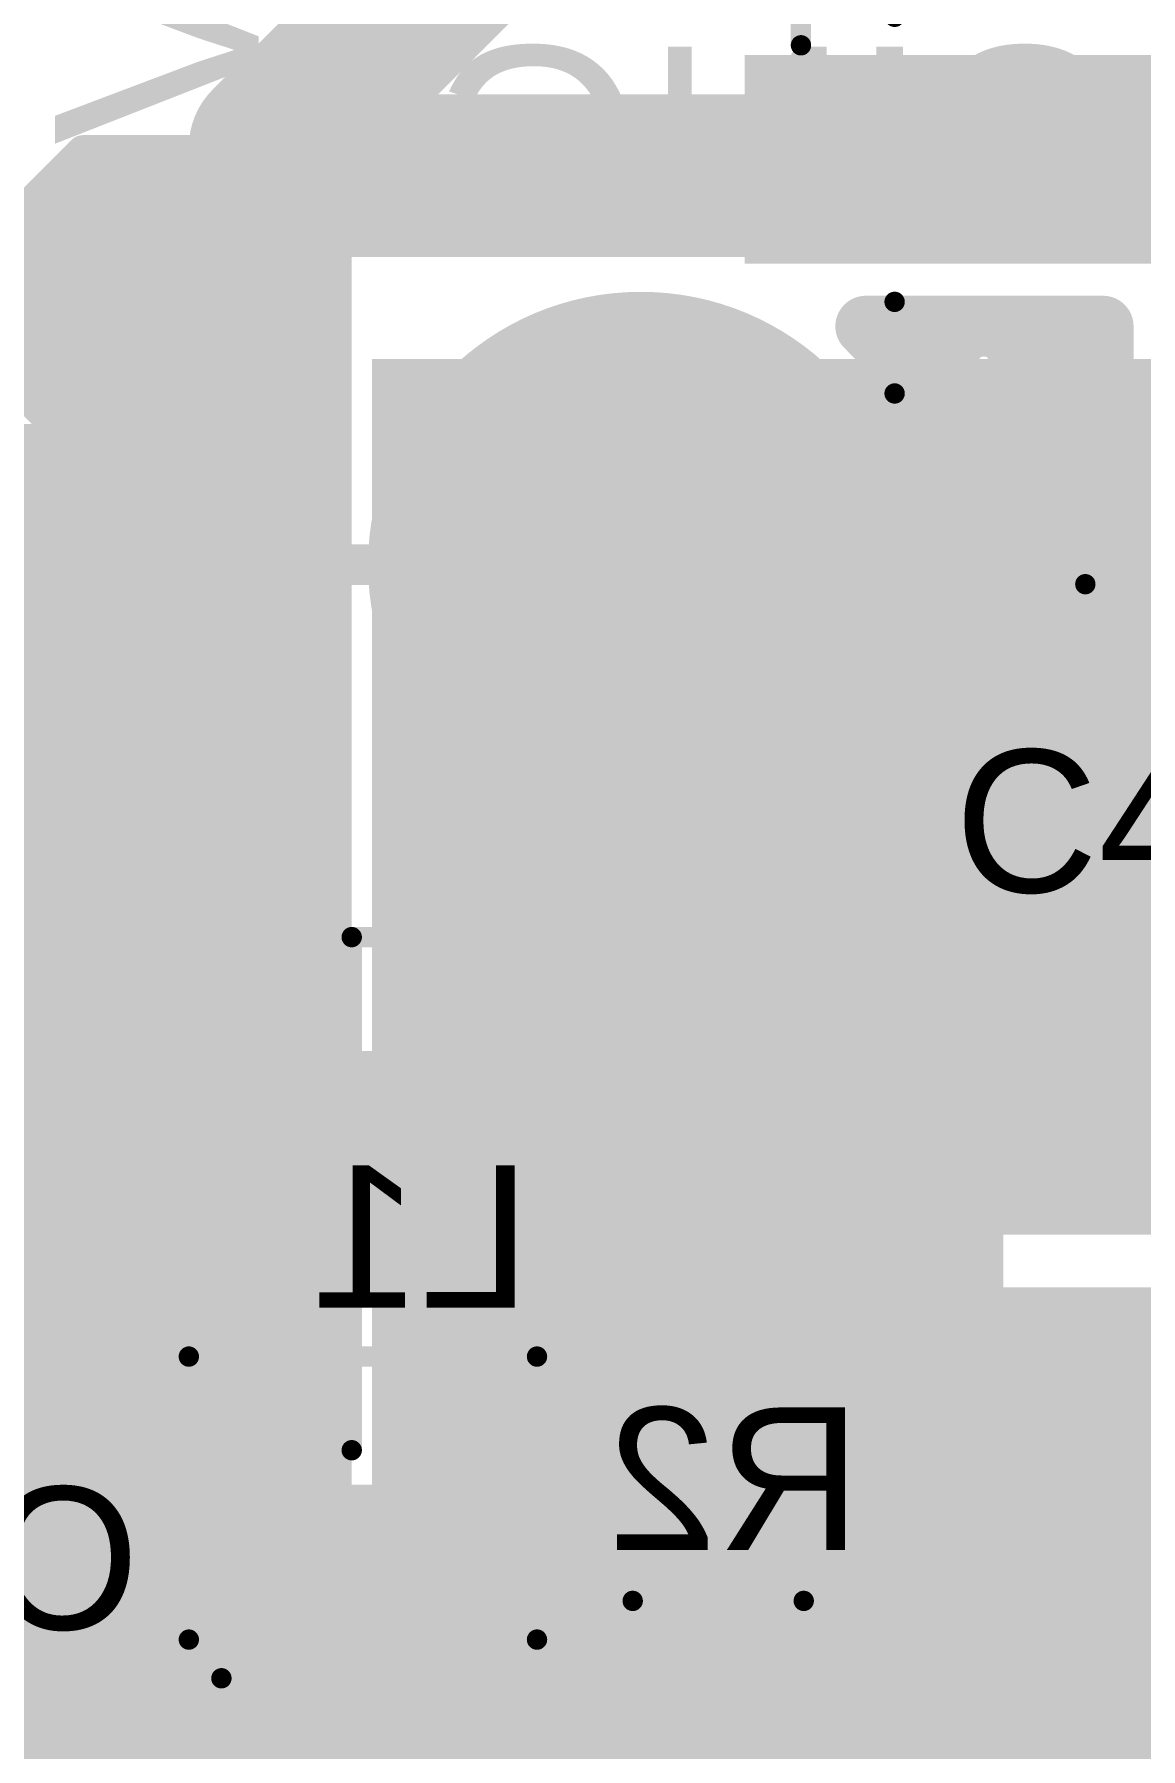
# Model space of a CAD drawing. Header units: millimetres. Extents: x -0.39 to 1.43, y -0.21 to 1.58.
# Drawn here: x -0.149 to 0.1227, y 0.9297 to 1.3507 of the extents above; entities that cross this region are included whole.
import ezdxf

# ---------------------------------------------------------------- set-up
doc = ezdxf.new("R2010")
doc.units = ezdxf.units.MM
doc.header["$MEASUREMENT"] = 0
for name, color, linetype in [('BottomLayer', 5, 'Continuous'), ('BottomOverlay', 54, 'Continuous'), ('BottomPaste', 16, 'Continuous'), ('BottomSolder', 6, 'Continuous'), ('TopLayer', 1, 'Continuous'), ('TopOverlay', 2, 'Continuous'), ('TopPaste', 8, 'Continuous'), ('TopSolder', 216, 'Continuous'), ('ViaHoleLayer', 16, 'Continuous')]:
    doc.layers.add(name, color=color, linetype=linetype)
doc.styles.add('Arial', font='', dxfattribs={"height": 0.2})
doc.styles.get('Arial').set_extended_font_data('Arial')

# ---------------------------------------------------------------- blocks, each defined once
blk = doc.blocks.new('R__0603_B_11')
at = {"layer": 'BottomLayer'}
for points in [[(-0.045, -0.0175), (-0.045, 0.0175), (-0.015, 0.0175), (-0.015, -0.0175)], [(0.015, -0.0175), (0.015, 0.0175), (0.045, 0.0175), (0.045, -0.0175)]]:
    blk.add_hatch(color=5, dxfattribs=at).paths.add_polyline_path(points)
at = {"layer": 'BottomPaste'}
for points in [[(-0.045, -0.0175), (-0.045, 0.0175), (-0.015, 0.0175), (-0.015, -0.0175)], [(0.015, -0.0175), (0.015, 0.0175), (0.045, 0.0175), (0.045, -0.0175)]]:
    blk.add_hatch(color=16, dxfattribs=at).paths.add_polyline_path(points)
at = {"layer": 'BottomSolder'}
for points in [[(-0.049, -0.0215), (-0.049, 0.0215), (-0.011, 0.0215), (-0.011, -0.0215)], [(0.011, -0.0215), (0.011, 0.0215), (0.049, 0.0215), (0.049, -0.0215)]]:
    blk.add_hatch(color=6, dxfattribs=at).paths.add_polyline_path(points)
at = {"layer": 'BottomOverlay', "const_width": 0.005}
for points in [[(-0.048, 0.021), (0.048, 0.021)], [(-0.048, 0.021), (-0.048, -0.021)], [(0.048, 0.021), (0.048, -0.021)], [(-0.048, -0.021), (0.048, -0.021)]]:
    blk.add_lwpolyline(points, dxfattribs=at)
at = {"layer": 'BottomOverlay', "const_width": 0.0025}
for points in [[(-0.04925, 0.021, 1), (-0.04675, 0.021, 1)], [(-0.04925, 0.021, 1), (-0.04675, 0.021, 1)], [(0.04675, 0.021, 1), (0.04925, 0.021, 1)], [(0.04675, 0.021, 1), (0.04925, 0.021, 1)], [(-0.04925, -0.021, 1), (-0.04675, -0.021, 1)], [(-0.04925, -0.021, 1), (-0.04675, -0.021, 1)], [(0.04675, -0.021, 1), (0.04925, -0.021, 1)], [(0.04675, -0.021, 1), (0.04925, -0.021, 1)]]:
    blk.add_lwpolyline(points, format="xyb", close=True, dxfattribs=at)
blk = doc.blocks.new('PHF254SMD___B_15')
at = {"layer": 'BottomLayer'}
for points in [[(-0.62008, -0.05512), (-0.57992, -0.05512), (-0.57992, -0.15354), (-0.62008, -0.15354)], [(-0.52008, -0.05512), (-0.47992, -0.05512), (-0.47992, -0.15354), (-0.52008, -0.15354)], [(-0.42008, -0.05512), (-0.37992, -0.05512), (-0.37992, -0.15354), (-0.42008, -0.15354)]]:
    blk.add_hatch(color=5, dxfattribs=at).paths.add_polyline_path(points)
at = {"layer": 'BottomPaste'}
for points in [[(-0.62008, -0.05512), (-0.57992, -0.05512), (-0.57992, -0.15354), (-0.62008, -0.15354)], [(-0.52008, -0.05512), (-0.47992, -0.05512), (-0.47992, -0.15354), (-0.52008, -0.15354)], [(-0.42008, -0.05512), (-0.37992, -0.05512), (-0.37992, -0.15354), (-0.42008, -0.15354)]]:
    blk.add_hatch(color=16, dxfattribs=at).paths.add_polyline_path(points)
at = {"layer": 'BottomSolder'}
for points in [[(-0.62408, -0.05112), (-0.57592, -0.05112), (-0.57592, -0.15754), (-0.62408, -0.15754)], [(-0.52408, -0.05112), (-0.47592, -0.05112), (-0.47592, -0.15754), (-0.52408, -0.15754)], [(-0.42408, -0.05112), (-0.37592, -0.05112), (-0.37592, -0.15754), (-0.42408, -0.15754)]]:
    blk.add_hatch(color=6, dxfattribs=at).paths.add_polyline_path(points)
blk = doc.blocks.new('VKMD1001J101MV_18')
at = {"layer": 'TopLayer'}
for points in [[(-0.20768, 0.02756), (-0.0502, 0.02756), (-0.0502, -0.02756), (-0.20768, -0.02756)], [(0.0502, 0.02756), (0.20768, 0.02756), (0.20768, -0.02756), (0.0502, -0.02756)]]:
    blk.add_hatch(color=1, dxfattribs=at).paths.add_polyline_path(points)
at = {"layer": 'TopPaste'}
for points in [[(-0.20768, 0.02756), (-0.0502, 0.02756), (-0.0502, -0.02756), (-0.20768, -0.02756)], [(0.0502, 0.02756), (0.20768, 0.02756), (0.20768, -0.02756), (0.0502, -0.02756)]]:
    blk.add_hatch(color=8, dxfattribs=at).paths.add_polyline_path(points)
at = {"layer": 'TopSolder'}
for points in [[(-0.21168, 0.03156), (-0.0462, 0.03156), (-0.0462, -0.03156), (-0.21168, -0.03156)], [(0.0462, 0.03156), (0.21168, 0.03156), (0.21168, -0.03156), (0.0462, -0.03156)]]:
    blk.add_hatch(color=216, dxfattribs=at).paths.add_polyline_path(points)
at = {"layer": 'TopOverlay', "const_width": 0.005}
for points in [[(-0.107, 0.166), (-0.167, 0.106)], [(0.167, 0.166), (-0.107, 0.166)], [(0.167, 0.166), (0.167, 0.04)], [(-0.167, 0.106), (-0.167, 0.038)], [(-0.193, 0.069), (-0.193, 0.037)], [(-0.177, 0.053), (-0.209, 0.053)], [(-0.167, -0.038), (-0.167, -0.106)], [(0.167, -0.04), (0.167, -0.166)], [(-0.107, -0.166), (-0.167, -0.106)], [(0.167, -0.166), (-0.107, -0.166)]]:
    blk.add_lwpolyline(points, dxfattribs=at)
at = {"layer": 'TopOverlay', "const_width": 0.0025}
for points in [[(-0.10825, 0.166, 1), (-0.10575, 0.166, 1)], [(-0.10825, 0.166, 1), (-0.10575, 0.166, 1)], [(0.16575, 0.166, 1), (0.16825, 0.166, 1)], [(0.16575, 0.166, 1), (0.16825, 0.166, 1)], [(-0.16825, 0.106, 1), (-0.16575, 0.106, 1)], [(-0.16825, 0.106, 1), (-0.16575, 0.106, 1)], [(-0.19425, 0.069, 1), (-0.19175, 0.069, 1)], [(-0.21025, 0.053, 1), (-0.20775, 0.053, 1)], [(-0.17825, 0.053, 1), (-0.17575, 0.053, 1)], [(0.16575, 0.04, 1), (0.16825, 0.04, 1)], [(-0.19425, 0.037, 1), (-0.19175, 0.037, 1)], [(-0.16825, 0.038, 1), (-0.16575, 0.038, 1)], [(-0.16825, -0.038, 1), (-0.16575, -0.038, 1)], [(0.16575, -0.04, 1), (0.16825, -0.04, 1)], [(-0.16825, -0.106, 1), (-0.16575, -0.106, 1)], [(-0.16825, -0.106, 1), (-0.16575, -0.106, 1)], [(-0.10825, -0.166, 1), (-0.10575, -0.166, 1)], [(-0.10825, -0.166, 1), (-0.10575, -0.166, 1)], [(0.16575, -0.166, 1), (0.16825, -0.166, 1)], [(0.16575, -0.166, 1), (0.16825, -0.166, 1)]]:
    blk.add_lwpolyline(points, format="xyb", close=True, dxfattribs=at)
blk = doc.blocks.new('VKMB1001E101MV_19')
at = {"layer": 'TopLayer'}
for points in [[(-0.1378, 0.02165), (-0.02756, 0.02165), (-0.02756, -0.02165), (-0.1378, -0.02165)], [(0.02756, 0.02165), (0.1378, 0.02165), (0.1378, -0.02165), (0.02756, -0.02165)]]:
    blk.add_hatch(color=1, dxfattribs=at).paths.add_polyline_path(points)
at = {"layer": 'TopPaste'}
for points in [[(-0.1378, 0.02165), (-0.02756, 0.02165), (-0.02756, -0.02165), (-0.1378, -0.02165)], [(0.02756, 0.02165), (0.1378, 0.02165), (0.1378, -0.02165), (0.02756, -0.02165)]]:
    blk.add_hatch(color=8, dxfattribs=at).paths.add_polyline_path(points)
at = {"layer": 'TopSolder'}
for points in [[(-0.1418, 0.02565), (-0.02356, 0.02565), (-0.02356, -0.02565), (-0.1418, -0.02565)], [(0.02356, 0.02565), (0.1418, 0.02565), (0.1418, -0.02565), (0.02356, -0.02565)]]:
    blk.add_hatch(color=216, dxfattribs=at).paths.add_polyline_path(points)
at = {"layer": 'TopOverlay', "const_width": 0.005}
for points in [[(-0.105, 0.0575), (-0.05817, 0.10433)], [(-0.05817, 0.10433), (0.10433, 0.10433)], [(0.10433, 0.031), (0.10433, 0.10433)], [(-0.105, 0.035), (-0.105, 0.0575)], [(-0.128, 0.028), (-0.128, 0.051)], [(-0.139, 0.04), (-0.116, 0.04)], [(0.10433, -0.10433), (0.10433, -0.031)], [(-0.105, -0.0575), (-0.105, -0.035)], [(-0.105, -0.0575), (-0.05817, -0.10433)], [(-0.05817, -0.10433), (0.10433, -0.10433)]]:
    blk.add_lwpolyline(points, dxfattribs=at)
at = {"layer": 'TopOverlay', "const_width": 0.0025}
for points in [[(-0.05942, 0.10433, 1), (-0.05692, 0.10433, 1)], [(-0.05942, 0.10433, 1), (-0.05692, 0.10433, 1)], [(0.10308, 0.10433, 1), (0.10558, 0.10433, 1)], [(0.10308, 0.10433, 1), (0.10558, 0.10433, 1)], [(-0.10625, 0.0575, 1), (-0.10375, 0.0575, 1)], [(-0.10625, 0.0575, 1), (-0.10375, 0.0575, 1)], [(-0.12925, 0.051, 1), (-0.12675, 0.051, 1)], [(-0.14025, 0.04, 1), (-0.13775, 0.04, 1)], [(-0.11725, 0.04, 1), (-0.11475, 0.04, 1)], [(-0.10625, 0.035, 1), (-0.10375, 0.035, 1)], [(-0.12925, 0.028, 1), (-0.12675, 0.028, 1)], [(0.10308, 0.031, 1), (0.10558, 0.031, 1)], [(0.10308, -0.031, 1), (0.10558, -0.031, 1)], [(-0.10625, -0.035, 1), (-0.10375, -0.035, 1)], [(-0.10625, -0.0575, 1), (-0.10375, -0.0575, 1)], [(-0.10625, -0.0575, 1), (-0.10375, -0.0575, 1)], [(-0.05942, -0.10433, 1), (-0.05692, -0.10433, 1)], [(-0.05942, -0.10433, 1), (-0.05692, -0.10433, 1)], [(0.10308, -0.10433, 1), (0.10558, -0.10433, 1)], [(0.10308, -0.10433, 1), (0.10558, -0.10433, 1)]]:
    blk.add_lwpolyline(points, format="xyb", close=True, dxfattribs=at)
blk = doc.blocks.new('MCS20FC_2R2MMP_B_26')
at = {"layer": 'BottomLayer'}
for points in [[(-0.03937, 0.0315), (-0.01772, 0.0315), (-0.01772, -0.0315), (-0.03937, -0.0315)], [(0.01772, 0.0315), (0.03937, 0.0315), (0.03937, -0.0315), (0.01772, -0.0315)]]:
    blk.add_hatch(color=5, dxfattribs=at).paths.add_polyline_path(points)
at = {"layer": 'BottomPaste'}
for points in [[(-0.03937, 0.0315), (-0.01772, 0.0315), (-0.01772, -0.0315), (-0.03937, -0.0315)], [(0.01772, 0.0315), (0.03937, 0.0315), (0.03937, -0.0315), (0.01772, -0.0315)]]:
    blk.add_hatch(color=16, dxfattribs=at).paths.add_polyline_path(points)
at = {"layer": 'BottomSolder'}
for points in [[(-0.04337, 0.0355), (-0.01372, 0.0355), (-0.01372, -0.0355), (-0.04337, -0.0355)], [(0.01372, 0.0355), (0.04337, 0.0355), (0.04337, -0.0355), (0.01372, -0.0355)]]:
    blk.add_hatch(color=6, dxfattribs=at).paths.add_polyline_path(points)
at = {"layer": 'BottomOverlay', "const_width": 0.005}
for points in [[(0.043, 0.0345), (-0.0425, 0.0345)], [(-0.0425, 0.0345), (-0.0425, -0.035)], [(0.043, 0.0345), (0.043, -0.035)], [(0.043, -0.035), (-0.0425, -0.035)]]:
    blk.add_lwpolyline(points, dxfattribs=at)
at = {"layer": 'BottomOverlay', "const_width": 0.0025}
for points in [[(-0.04375, 0.0345, 1), (-0.04125, 0.0345, 1)], [(-0.04375, 0.0345, 1), (-0.04125, 0.0345, 1)], [(0.04175, 0.0345, 1), (0.04425, 0.0345, 1)], [(0.04175, 0.0345, 1), (0.04425, 0.0345, 1)], [(-0.04375, -0.035, 1), (-0.04125, -0.035, 1)], [(-0.04375, -0.035, 1), (-0.04125, -0.035, 1)], [(0.04175, -0.035, 1), (0.04425, -0.035, 1)], [(0.04175, -0.035, 1), (0.04425, -0.035, 1)]]:
    blk.add_lwpolyline(points, format="xyb", close=True, dxfattribs=at)
blk = doc.blocks.new('TEST_POINT_50')
at = {"layer": 'TopLayer'}
blk.add_hatch(color=1, dxfattribs=at).paths.add_polyline_path([(0.015, 0.03), (-0.015, 0.03), (-0.03, 0.015), (-0.03, -0.015), (-0.015, -0.03), (0.015, -0.03), (0.03, -0.015), (0.03, 0.015)])
at = {"layer": 'TopPaste'}
blk.add_hatch(color=8, dxfattribs=at).paths.add_polyline_path([(0.015, 0.03), (-0.015, 0.03), (-0.03, 0.015), (-0.03, -0.015), (-0.015, -0.03), (0.015, -0.03), (0.03, -0.015), (0.03, 0.015)])
at = {"layer": 'TopSolder'}
blk.add_hatch(color=216, dxfattribs=at).paths.add_polyline_path([(0.017, 0.034), (-0.017, 0.034), (-0.034, 0.017), (-0.034, -0.017), (-0.017, -0.034), (0.017, -0.034), (0.034, -0.017), (0.034, 0.017)])
at = {"layer": 'TopOverlay', "const_width": 0.00787}
for points in [[(-0.037, 0.017), (-0.017, 0.037)], [(-0.017, 0.037), (0.017, 0.037)], [(-0.017, 0.037), (0.017, 0.037)], [(0.017, 0.037), (0.037, 0.017)], [(-0.037, -0.017), (-0.037, 0.017)], [(0.037, -0.017), (0.037, 0.017)], [(-0.037, -0.017), (-0.017, -0.037)], [(0.017, -0.037), (0.037, -0.017)], [(-0.017, -0.037), (0.017, -0.037)], [(-0.017, -0.037), (0.017, -0.037)]]:
    blk.add_lwpolyline(points, dxfattribs=at)
at = {"layer": 'TopOverlay', "const_width": 0.00394}
for points in [[(-0.01897, 0.037, 1), (-0.01503, 0.037, 1)], [(-0.01897, 0.037, 1), (-0.01503, 0.037, 1)], [(-0.01897, 0.037, 1), (-0.01503, 0.037, 1)], [(0.01503, 0.037, 1), (0.01897, 0.037, 1)], [(0.01503, 0.037, 1), (0.01897, 0.037, 1)], [(0.01503, 0.037, 1), (0.01897, 0.037, 1)], [(-0.03897, 0.017, 1), (-0.03503, 0.017, 1)], [(-0.03897, 0.017, 1), (-0.03503, 0.017, 1)], [(0.03503, 0.017, 1), (0.03897, 0.017, 1)], [(0.03503, 0.017, 1), (0.03897, 0.017, 1)], [(-0.03897, -0.017, 1), (-0.03503, -0.017, 1)], [(-0.03897, -0.017, 1), (-0.03503, -0.017, 1)], [(0.03503, -0.017, 1), (0.03897, -0.017, 1)], [(0.03503, -0.017, 1), (0.03897, -0.017, 1)], [(-0.01897, -0.037, 1), (-0.01503, -0.037, 1)], [(-0.01897, -0.037, 1), (-0.01503, -0.037, 1)], [(-0.01897, -0.037, 1), (-0.01503, -0.037, 1)], [(0.01503, -0.037, 1), (0.01897, -0.037, 1)], [(0.01503, -0.037, 1), (0.01897, -0.037, 1)], [(0.01503, -0.037, 1), (0.01897, -0.037, 1)]]:
    blk.add_lwpolyline(points, format="xyb", close=True, dxfattribs=at)
blk = doc.blocks.new('C__0805_B_74')
at = {"layer": 'BottomLayer'}
for points in [[(-0.06, 0.03), (-0.02, 0.03), (-0.02, -0.03), (-0.06, -0.03)], [(0.02, 0.03), (0.06, 0.03), (0.06, -0.03), (0.02, -0.03)]]:
    blk.add_hatch(color=5, dxfattribs=at).paths.add_polyline_path(points)
at = {"layer": 'BottomPaste'}
for points in [[(-0.06, 0.03), (-0.02, 0.03), (-0.02, -0.03), (-0.06, -0.03)], [(0.02, 0.03), (0.06, 0.03), (0.06, -0.03), (0.02, -0.03)]]:
    blk.add_hatch(color=16, dxfattribs=at).paths.add_polyline_path(points)
at = {"layer": 'BottomSolder'}
for points in [[(-0.06276, 0.03276), (-0.01724, 0.03276), (-0.01724, -0.03276), (-0.06276, -0.03276)], [(0.01724, 0.03276), (0.06276, 0.03276), (0.06276, -0.03276), (0.01724, -0.03276)]]:
    blk.add_hatch(color=6, dxfattribs=at).paths.add_polyline_path(points)
at = {"layer": 'BottomOverlay', "const_width": 0.005}
for points in [[(-0.024, 0.034), (-0.064, 0.034)], [(-0.064, -0.034), (-0.064, 0.034)], [(0.064, 0.034), (0.024, 0.034)], [(0.064, -0.034), (0.064, 0.034)], [(-0.024, -0.034), (-0.064, -0.034)], [(0.064, -0.034), (0.024, -0.034)]]:
    blk.add_lwpolyline(points, dxfattribs=at)
at = {"layer": 'BottomOverlay', "const_width": 0.0025}
for points in [[(-0.06525, 0.034, 1), (-0.06275, 0.034, 1)], [(-0.06525, 0.034, 1), (-0.06275, 0.034, 1)], [(-0.02525, 0.034, 1), (-0.02275, 0.034, 1)], [(0.02275, 0.034, 1), (0.02525, 0.034, 1)], [(0.06275, 0.034, 1), (0.06525, 0.034, 1)], [(0.06275, 0.034, 1), (0.06525, 0.034, 1)], [(-0.06525, -0.034, 1), (-0.06275, -0.034, 1)], [(-0.06525, -0.034, 1), (-0.06275, -0.034, 1)], [(-0.02525, -0.034, 1), (-0.02275, -0.034, 1)], [(0.02275, -0.034, 1), (0.02525, -0.034, 1)], [(0.06275, -0.034, 1), (0.06525, -0.034, 1)], [(0.06275, -0.034, 1), (0.06525, -0.034, 1)]]:
    blk.add_lwpolyline(points, format="xyb", close=True, dxfattribs=at)

msp = doc.modelspace()

# ---------------------------------------------------------------- hatches: boundary and pattern name
at = {"layer": 'BottomLayer'}
h = msp.add_hatch(color=5, dxfattribs=at)
edge = h.paths.add_edge_path()
edge.add_arc((0, 1.22047), 0.06299, 0, 360)
for points in [[(-0.198, 0.901), (-0.071, 0.901), (-0.071, 1.255), (-0.198, 1.255)], [(0.087, 1.06), (0.19, 1.06), (0.19, 1.203), (0.087, 1.203)], [(-0.091, 1.04), (0.008, 1.04), (0.008, 1.101), (-0.091, 1.101)], [(-0.014, 0.933), (0.038, 0.933), (0.038, 1.101), (-0.014, 1.101)], [(0.084, 0.857), (0.187, 0.857), (0.187, 1.043), (0.084, 1.043)]]:
    msp.add_hatch(color=5, dxfattribs=at).paths.add_polyline_path(points)
at = {"layer": 'BottomSolder'}
h = msp.add_hatch(color=6, dxfattribs=at)
edge = h.paths.add_edge_path()
edge.add_arc((0, 1.22047), 0.06699, 0, 360)
at = {"layer": 'TopLayer'}
h = msp.add_hatch(color=1, dxfattribs=at)
edge = h.paths.add_edge_path()
edge.add_arc((0, 1.22047), 0.06299, 0, 360)
for points in [[(-0.066, 0.963), (0.089, 0.963), (0.089, 1.271), (-0.066, 1.271)], [(0.075, 1.07), (0.25, 1.07), (0.25, 1.271), (0.075, 1.271)], [(0.009, 0.596), (0.089, 0.596), (0.089, 1.046), (0.009, 1.046)], [(-0.134, 0.845), (0.05, 0.845), (0.05, 0.99), (-0.134, 0.99)], [(0.107, 0.748), (0.19, 0.748), (0.19, 0.992), (0.107, 0.992)]]:
    msp.add_hatch(color=1, dxfattribs=at).paths.add_polyline_path(points)
at = {"layer": 'TopSolder'}
h = msp.add_hatch(color=216, dxfattribs=at)
edge = h.paths.add_edge_path()
edge.add_arc((0, 1.22047), 0.06699, 0, 360)
at = {"layer": 'ViaHoleLayer'}
h = msp.add_hatch(color=16, dxfattribs=at)
edge = h.paths.add_edge_path()
edge.add_arc((0, 1.22047), 0.06299, 0, 360)

# ---------------------------------------------------------------- linework, layer by layer
at = {"layer": 'BottomLayer'}
for points, const_width in [([(-0.091, 1.323), (0.009, 1.423)], 0.04), ([(-0.091, 1.1215), (-0.091, 1.323)], 0.04), ([(0.05526, 1.279), (0.1135, 1.279)], 0.015), ([(0.05965, 1.279), (0.1135, 1.22515)], 0.015), ([(0.06682, 1.26535), (0.08047, 1.279)], 0.015), ([(0.07619, 1.24644), (0.10875, 1.279)], 0.015), ([(0.08793, 1.279), (0.1135, 1.25343)], 0.015), ([(0.1135, 1.2175), (0.1135, 1.279)], 0.015), ([(0.08047, 1.22243), (0.1135, 1.25547)], 0.015), ([(0.07987, 1.2305), (0.09286, 1.2175)], 0.015), ([(0.10382, 1.2175), (0.1135, 1.22718)], 0.015), ([(0, 1.22047), (0.07299, 1.22047)], 0.01), ([(0, 1.14748), (0, 1.22047)], 0.01), ([(0.08044, 1.2175), (0.1135, 1.2175)], 0.015), ([(0.0725, 1.0575), (0.0725, 1.1855)], 0.015), ([(-0.0565, 1.1215), (-0.0565, 1.16314)], 0.015), ([(-0.0565, 1.1215), (-0.0565, 1.16314)], 0.015), ([(0.05938, 1.16613), (0.0725, 1.15301)], 0.015), ([(0.0301, 1.1155), (0.0725, 1.1579)], 0.015), ([(-0.0565, 1.14203), (-0.04488, 1.15365)], 0.015), ([(0.04409, 1.15313), (0.0725, 1.12473)], 0.015), ([(-0.03621, 1.14859), (-0.00313, 1.1155)], 0.015), ([(0.00182, 1.1155), (0.03369, 1.14737)], 0.015), ([(-0.05475, 1.1155), (-0.02597, 1.14428)], 0.015), ([(0.02499, 1.14396), (0.0725, 1.09644)], 0.015), ([(-0.0565, 1.14059), (-0.03141, 1.1155)], 0.015), ([(-0.02647, 1.1155), (-0.00196, 1.14)], 0.015), ([(0.00068, 1.13998), (0.02516, 1.1155)], 0.015), ([(-0.1345, 1.078), (-0.091, 1.1215)], 0.04), ([(0.0525, 1.10961), (0.0725, 1.12961)], 0.015), ([(-0.0565, 1.1155), (-0.0565, 1.1215)], 0.015), ([(-0.0565, 1.1155), (-0.0285, 1.1155)], 0.015), ([(-0.0285, 1.1155), (0.0225, 1.1155)], 0.015), ([(-0.0285, 1.1155), (0.0225, 1.1155)], 0.015), ([(0.0225, 1.1155), (0.0525, 1.1155)], 0.015), ([(0.0525, 0.9195), (0.0525, 1.1155)], 0.015), ([(0.0525, 1.08133), (0.0725, 1.10133)], 0.015), ([(0.0525, 1.08816), (0.0725, 1.06816)], 0.015), ([(0.0525, 1.05304), (0.0725, 1.07304)], 0.015), ([(0.0525, 1.05987), (0.0695, 1.04287)], 0.015), ([(0.0695, 0.8425), (0.0695, 1.0575)], 0.015), ([(0.0525, 1.02476), (0.0695, 1.04176)], 0.015), ([(0.0525, 1.03159), (0.0695, 1.01459)], 0.015), ([(0.0525, 0.99647), (0.0695, 1.01347)], 0.015), ([(0.0525, 1.0033), (0.0695, 0.9863)], 0.015), ([(-0.03981, 0.99065), (-0.03946, 0.991)], 0.008), ([(-0.03981, 0.88375), (-0.03981, 0.99065)], 0.008), ([(0.0525, 0.96819), (0.0695, 0.98519)], 0.015), ([(0.0525, 0.97502), (0.0695, 0.95802)], 0.015), ([(0.0525, 0.93991), (0.0695, 0.95691)], 0.015), ([(0.0525, 0.94674), (0.0695, 0.92974)], 0.015), ([(0.0525, 0.91162), (0.0695, 0.92862)], 0.015)]:
    msp.add_lwpolyline(points, dxfattribs=dict(at, const_width=const_width))
for points, const_width in [([(-0.101, 1.323, 1), (-0.081, 1.323, 1)], 0.02), ([(-0.101, 1.323, 1), (-0.081, 1.323, 1)], 0.02), ([(0.05151, 1.279, 1), (0.05901, 1.279, 1)], 0.0075), ([(0.05151, 1.279, 1), (0.05901, 1.279, 1)], 0.0075), ([(0.05151, 1.279, 1), (0.05901, 1.279, 1)], 0.0075), ([(0.0559, 1.279, 1), (0.0634, 1.279, 1)], 0.0075), ([(0.07672, 1.279, 1), (0.08422, 1.279, 1)], 0.0075), ([(0.08418, 1.279, 1), (0.09168, 1.279, 1)], 0.0075), ([(0.105, 1.279, 1), (0.1125, 1.279, 1)], 0.0075), ([(0.10975, 1.279, 1), (0.11725, 1.279, 1)], 0.0075), ([(0.10975, 1.279, 1), (0.11725, 1.279, 1)], 0.0075), ([(0.06307, 1.26535, 1), (0.07057, 1.26535, 1)], 0.0075), ([(0.10975, 1.25547, 1), (0.11725, 1.25547, 1)], 0.0075), ([(0.10975, 1.25343, 1), (0.11725, 1.25343, 1)], 0.0075), ([(0.07244, 1.24644, 1), (0.07994, 1.24644, 1)], 0.0075), ([(0.07612, 1.2305, 1), (0.08362, 1.2305, 1)], 0.0075), ([(0.10975, 1.22718, 1), (0.11725, 1.22718, 1)], 0.0075), ([(0.07672, 1.22243, 1), (0.08422, 1.22243, 1)], 0.0075), ([(0.10975, 1.22515, 1), (0.11725, 1.22515, 1)], 0.0075), ([(-0.0025, 1.22047, 1), (0.0025, 1.22047, 1)], 0.005), ([(-0.0025, 1.22047, 1), (0.0025, 1.22047, 1)], 0.005), ([(0.07049, 1.22047, 1), (0.07549, 1.22047, 1)], 0.005), ([(0.07674, 1.22047, 1), (0.08424, 1.22047, 1)], 0.0075), ([(0.07674, 1.22047, 1), (0.08424, 1.22047, 1)], 0.0075), ([(0.07669, 1.2175, 1), (0.08419, 1.2175, 1)], 0.0075), ([(0.08911, 1.2175, 1), (0.09661, 1.2175, 1)], 0.0075), ([(0.10007, 1.2175, 1), (0.10757, 1.2175, 1)], 0.0075), ([(0.10975, 1.2175, 1), (0.11725, 1.2175, 1)], 0.0075), ([(0.10975, 1.2175, 1), (0.11725, 1.2175, 1)], 0.0075), ([(0.06875, 1.1855, 1), (0.07625, 1.1855, 1)], 0.0075), ([(0.06875, 1.1855, 1), (0.07625, 1.1855, 1)], 0.0075), ([(0.06875, 1.1855, 1), (0.07625, 1.1855, 1)], 0.0075), ([(-0.06025, 1.16314, 1), (-0.05275, 1.16314, 1)], 0.0075), ([(-0.06025, 1.16314, 1), (-0.05275, 1.16314, 1)], 0.0075), ([(-0.06025, 1.16314, 1), (-0.05275, 1.16314, 1)], 0.0075), ([(-0.06025, 1.16314, 1), (-0.05275, 1.16314, 1)], 0.0075), ([(0.05563, 1.16613, 1), (0.06313, 1.16613, 1)], 0.0075), ([(0.06875, 1.1579, 1), (0.07625, 1.1579, 1)], 0.0075), ([(-0.04863, 1.15365, 1), (-0.04113, 1.15365, 1)], 0.0075), ([(0.04034, 1.15313, 1), (0.04784, 1.15313, 1)], 0.0075), ([(0.06875, 1.15301, 1), (0.07625, 1.15301, 1)], 0.0075), ([(-0.03996, 1.14859, 1), (-0.03246, 1.14859, 1)], 0.0075), ([(0.02994, 1.14737, 1), (0.03744, 1.14737, 1)], 0.0075), ([(-0.06025, 1.14203, 1), (-0.05275, 1.14203, 1)], 0.0075), ([(-0.02972, 1.14428, 1), (-0.02222, 1.14428, 1)], 0.0075), ([(-0.0025, 1.14748, 1), (0.0025, 1.14748, 1)], 0.005), ([(0.02124, 1.14396, 1), (0.02874, 1.14396, 1)], 0.0075), ([(-0.06025, 1.14059, 1), (-0.05275, 1.14059, 1)], 0.0075), ([(-0.00571, 1.14, 1), (0.00179, 1.14, 1)], 0.0075), ([(-0.00307, 1.13998, 1), (0.00443, 1.13998, 1)], 0.0075), ([(-0.101, 1.1215, 1), (-0.081, 1.1215, 1)], 0.02), ([(-0.101, 1.1215, 1), (-0.081, 1.1215, 1)], 0.02), ([(0.06875, 1.12961, 1), (0.07625, 1.12961, 1)], 0.0075), ([(-0.06025, 1.1215, 1), (-0.05275, 1.1215, 1)], 0.0075), ([(-0.06025, 1.1215, 1), (-0.05275, 1.1215, 1)], 0.0075), ([(-0.06025, 1.1215, 1), (-0.05275, 1.1215, 1)], 0.0075), ([(0.06875, 1.12473, 1), (0.07625, 1.12473, 1)], 0.0075), ([(-0.06025, 1.1155, 1), (-0.05275, 1.1155, 1)], 0.0075), ([(-0.06025, 1.1155, 1), (-0.05275, 1.1155, 1)], 0.0075), ([(-0.0585, 1.1155, 1), (-0.051, 1.1155, 1)], 0.0075), ([(-0.03516, 1.1155, 1), (-0.02766, 1.1155, 1)], 0.0075), ([(-0.03225, 1.1155, 1), (-0.02475, 1.1155, 1)], 0.0075), ([(-0.03225, 1.1155, 1), (-0.02475, 1.1155, 1)], 0.0075), ([(-0.03225, 1.1155, 1), (-0.02475, 1.1155, 1)], 0.0075), ([(-0.03022, 1.1155, 1), (-0.02272, 1.1155, 1)], 0.0075), ([(-0.00688, 1.1155, 1), (0.00062, 1.1155, 1)], 0.0075), ([(-0.00193, 1.1155, 1), (0.00557, 1.1155, 1)], 0.0075), ([(0.01875, 1.1155, 1), (0.02625, 1.1155, 1)], 0.0075), ([(0.01875, 1.1155, 1), (0.02625, 1.1155, 1)], 0.0075), ([(0.01875, 1.1155, 1), (0.02625, 1.1155, 1)], 0.0075), ([(0.02141, 1.1155, 1), (0.02891, 1.1155, 1)], 0.0075), ([(0.02635, 1.1155, 1), (0.03385, 1.1155, 1)], 0.0075), ([(0.04875, 1.1155, 1), (0.05625, 1.1155, 1)], 0.0075), ([(0.04875, 1.1155, 1), (0.05625, 1.1155, 1)], 0.0075), ([(0.04875, 1.10961, 1), (0.05625, 1.10961, 1)], 0.0075), ([(0.06875, 1.10133, 1), (0.07625, 1.10133, 1)], 0.0075), ([(0.06875, 1.09644, 1), (0.07625, 1.09644, 1)], 0.0075), ([(-0.1445, 1.078, 1), (-0.1245, 1.078, 1)], 0.02), ([(0.04875, 1.08816, 1), (0.05625, 1.08816, 1)], 0.0075), ([(0.04875, 1.08133, 1), (0.05625, 1.08133, 1)], 0.0075), ([(0.06875, 1.07304, 1), (0.07625, 1.07304, 1)], 0.0075), ([(0.06875, 1.06816, 1), (0.07625, 1.06816, 1)], 0.0075), ([(0.04875, 1.05987, 1), (0.05625, 1.05987, 1)], 0.0075), ([(0.06575, 1.0575, 1), (0.07325, 1.0575, 1)], 0.0075), ([(0.06875, 1.0575, 1), (0.07625, 1.0575, 1)], 0.0075), ([(0.04875, 1.05304, 1), (0.05625, 1.05304, 1)], 0.0075), ([(0.06575, 1.04287, 1), (0.07325, 1.04287, 1)], 0.0075), ([(0.06575, 1.04176, 1), (0.07325, 1.04176, 1)], 0.0075), ([(0.04875, 1.03159, 1), (0.05625, 1.03159, 1)], 0.0075), ([(0.04875, 1.02476, 1), (0.05625, 1.02476, 1)], 0.0075), ([(0.06575, 1.01459, 1), (0.07325, 1.01459, 1)], 0.0075), ([(0.06575, 1.01347, 1), (0.07325, 1.01347, 1)], 0.0075), ([(0.04875, 1.0033, 1), (0.05625, 1.0033, 1)], 0.0075), ([(0.04875, 0.99647, 1), (0.05625, 0.99647, 1)], 0.0075), ([(-0.04181, 0.99065, 1), (-0.03781, 0.99065, 1)], 0.004), ([(-0.04181, 0.99065, 1), (-0.03781, 0.99065, 1)], 0.004), ([(-0.04146, 0.991, 1), (-0.03746, 0.991, 1)], 0.004), ([(0.06575, 0.9863, 1), (0.07325, 0.9863, 1)], 0.0075), ([(0.06575, 0.98519, 1), (0.07325, 0.98519, 1)], 0.0075), ([(0.04875, 0.97502, 1), (0.05625, 0.97502, 1)], 0.0075), ([(0.04875, 0.96819, 1), (0.05625, 0.96819, 1)], 0.0075), ([(0.06575, 0.95802, 1), (0.07325, 0.95802, 1)], 0.0075), ([(0.06575, 0.95691, 1), (0.07325, 0.95691, 1)], 0.0075), ([(0.04875, 0.94674, 1), (0.05625, 0.94674, 1)], 0.0075), ([(0.04875, 0.93991, 1), (0.05625, 0.93991, 1)], 0.0075), ([(0.06575, 0.92974, 1), (0.07325, 0.92974, 1)], 0.0075), ([(0.06575, 0.92862, 1), (0.07325, 0.92862, 1)], 0.0075)]:
    msp.add_lwpolyline(points, format="xyb", close=True, dxfattribs=dict(at, const_width=const_width))
at = {"layer": 'BottomLayer', "const_width": 0.015}
for points in [[(0.05526, 1.279, -0.206389), (0.08049, 1.22047)], [(0.05526, 1.279, -0.206389), (0.08049, 1.22047)], [(0.0725, 1.1855, -0.514115), (-0.0565, 1.16314)], [(0.0725, 1.1855, -0.514115), (-0.0565, 1.16314)]]:
    msp.add_lwpolyline(points, format="xyb", dxfattribs=at)
at = {"layer": 'TopLayer'}
for points, const_width in [([(-0.11672, 1.285), (-0.08572, 1.316)], 0.04), ([(-0.08572, 1.316), (0.13632, 1.316)], 0.04), ([(-0.12, 1.04218), (-0.12, 1.285)], 0.04), ([(-0.12, 1.285), (-0.11672, 1.285)], 0.04), ([(-0.0855, 1.25275), (-0.0805, 1.25775)], 0.015), ([(-0.0805, 1.00806), (-0.0805, 1.25775)], 0.015), ([(-0.0855, 1.04218), (-0.0855, 1.25275)], 0.015), ([(-0.08465, 1.2536), (-0.0805, 1.24944)], 0.015), ([(-0.0855, 1.22617), (-0.0805, 1.23117)], 0.015), ([(-0.0855, 1.22616), (-0.0805, 1.22116)], 0.015), ([(-0.07299, 1.22047), (0, 1.22047)], 0.01), ([(-0.0855, 1.19789), (-0.0805, 1.20289)], 0.015), ([(-0.0855, 1.19787), (-0.0805, 1.19287)], 0.015), ([(-0.0855, 1.1696), (-0.0805, 1.1746)], 0.015), ([(-0.0855, 1.16959), (-0.0805, 1.16459)], 0.015), ([(-0.0855, 1.14132), (-0.0805, 1.14632)], 0.015), ([(-0.0855, 1.14131), (-0.0805, 1.1363)], 0.015), ([(-0.0855, 1.11303), (-0.0805, 1.11803)], 0.015), ([(-0.0855, 1.11302), (-0.0805, 1.10802)], 0.015), ([(-0.0855, 1.08475), (-0.0805, 1.08975)], 0.015), ([(-0.0855, 1.08474), (-0.0805, 1.07974)], 0.015), ([(-0.0855, 1.05647), (-0.0805, 1.06147)], 0.015), ([(-0.171, 0.99118), (-0.12, 1.04218)], 0.04), ([(-0.0855, 1.05645), (-0.0805, 1.05145)], 0.015), ([(-0.0931, 1.02058), (-0.0805, 1.03318)], 0.015), ([(-0.08762, 1.03028), (-0.0805, 1.02317)], 0.015), ([(-0.099, 1.01439), (-0.0956, 1.01779)], 0.015), ([(-0.099, 1.00806), (-0.099, 1.01439)], 0.015), ([(-0.099, 1.01338), (-0.09368, 1.00806)], 0.015), ([(-0.099, 1.00806), (-0.0805, 1.00806)], 0.015)]:
    msp.add_lwpolyline(points, dxfattribs=dict(at, const_width=const_width))
for points, const_width in [([(-0.09572, 1.316, 1), (-0.07572, 1.316, 1)], 0.02), ([(-0.09572, 1.316, 1), (-0.07572, 1.316, 1)], 0.02), ([(0.12632, 1.316, 1), (0.14632, 1.316, 1)], 0.02), ([(-0.13, 1.285, 1), (-0.11, 1.285, 1)], 0.02), ([(-0.13, 1.285, 1), (-0.11, 1.285, 1)], 0.02), ([(-0.12672, 1.285, 1), (-0.10672, 1.285, 1)], 0.02), ([(-0.12672, 1.285, 1), (-0.10672, 1.285, 1)], 0.02), ([(-0.08425, 1.25775, 1), (-0.07675, 1.25775, 1)], 0.0075), ([(-0.08425, 1.25775, 1), (-0.07675, 1.25775, 1)], 0.0075), ([(-0.08925, 1.25275, 1), (-0.08175, 1.25275, 1)], 0.0075), ([(-0.08925, 1.25275, 1), (-0.08175, 1.25275, 1)], 0.0075), ([(-0.0884, 1.2536, 1), (-0.0809, 1.2536, 1)], 0.0075), ([(-0.08425, 1.24944, 1), (-0.07675, 1.24944, 1)], 0.0075), ([(-0.08425, 1.23117, 1), (-0.07675, 1.23117, 1)], 0.0075), ([(-0.08925, 1.22617, 1), (-0.08175, 1.22617, 1)], 0.0075), ([(-0.08925, 1.22616, 1), (-0.08175, 1.22616, 1)], 0.0075), ([(-0.08425, 1.22116, 1), (-0.07675, 1.22116, 1)], 0.0075), ([(-0.07549, 1.22047, 1), (-0.07049, 1.22047, 1)], 0.005), ([(-0.0025, 1.22047, 1), (0.0025, 1.22047, 1)], 0.005), ([(-0.08425, 1.20289, 1), (-0.07675, 1.20289, 1)], 0.0075), ([(-0.08925, 1.19789, 1), (-0.08175, 1.19789, 1)], 0.0075), ([(-0.08925, 1.19787, 1), (-0.08175, 1.19787, 1)], 0.0075), ([(-0.08425, 1.19287, 1), (-0.07675, 1.19287, 1)], 0.0075), ([(-0.08425, 1.1746, 1), (-0.07675, 1.1746, 1)], 0.0075), ([(-0.08925, 1.1696, 1), (-0.08175, 1.1696, 1)], 0.0075), ([(-0.08925, 1.16959, 1), (-0.08175, 1.16959, 1)], 0.0075), ([(-0.08425, 1.16459, 1), (-0.07675, 1.16459, 1)], 0.0075), ([(-0.08425, 1.14632, 1), (-0.07675, 1.14632, 1)], 0.0075), ([(-0.08925, 1.14132, 1), (-0.08175, 1.14132, 1)], 0.0075), ([(-0.08925, 1.14131, 1), (-0.08175, 1.14131, 1)], 0.0075), ([(-0.08425, 1.1363, 1), (-0.07675, 1.1363, 1)], 0.0075), ([(-0.08425, 1.11803, 1), (-0.07675, 1.11803, 1)], 0.0075), ([(-0.08925, 1.11303, 1), (-0.08175, 1.11303, 1)], 0.0075), ([(-0.08925, 1.11302, 1), (-0.08175, 1.11302, 1)], 0.0075), ([(-0.08425, 1.10802, 1), (-0.07675, 1.10802, 1)], 0.0075), ([(-0.08425, 1.08975, 1), (-0.07675, 1.08975, 1)], 0.0075), ([(-0.08925, 1.08475, 1), (-0.08175, 1.08475, 1)], 0.0075), ([(-0.08925, 1.08474, 1), (-0.08175, 1.08474, 1)], 0.0075), ([(-0.08425, 1.07974, 1), (-0.07675, 1.07974, 1)], 0.0075), ([(-0.08425, 1.06147, 1), (-0.07675, 1.06147, 1)], 0.0075), ([(-0.13, 1.04218, 1), (-0.11, 1.04218, 1)], 0.02), ([(-0.13, 1.04218, 1), (-0.11, 1.04218, 1)], 0.02), ([(-0.08925, 1.05647, 1), (-0.08175, 1.05647, 1)], 0.0075), ([(-0.08925, 1.05645, 1), (-0.08175, 1.05645, 1)], 0.0075), ([(-0.08425, 1.05145, 1), (-0.07675, 1.05145, 1)], 0.0075), ([(-0.08925, 1.04218, 1), (-0.08175, 1.04218, 1)], 0.0075), ([(-0.08925, 1.04218, 1), (-0.08175, 1.04218, 1)], 0.0075), ([(-0.08925, 1.04218, 1), (-0.08175, 1.04218, 1)], 0.0075), ([(-0.08425, 1.03318, 1), (-0.07675, 1.03318, 1)], 0.0075), ([(-0.09137, 1.03028, 1), (-0.08387, 1.03028, 1)], 0.0075), ([(-0.09685, 1.02058, 1), (-0.08935, 1.02058, 1)], 0.0075), ([(-0.08425, 1.02317, 1), (-0.07675, 1.02317, 1)], 0.0075), ([(-0.09935, 1.01779, 1), (-0.09185, 1.01779, 1)], 0.0075), ([(-0.09935, 1.01779, 1), (-0.09185, 1.01779, 1)], 0.0075), ([(-0.09935, 1.01779, 1), (-0.09185, 1.01779, 1)], 0.0075), ([(-0.10275, 1.01439, 1), (-0.09525, 1.01439, 1)], 0.0075), ([(-0.10275, 1.01439, 1), (-0.09525, 1.01439, 1)], 0.0075), ([(-0.10275, 1.01338, 1), (-0.09525, 1.01338, 1)], 0.0075), ([(-0.10275, 1.00806, 1), (-0.09525, 1.00806, 1)], 0.0075), ([(-0.10275, 1.00806, 1), (-0.09525, 1.00806, 1)], 0.0075), ([(-0.09743, 1.00806, 1), (-0.08993, 1.00806, 1)], 0.0075), ([(-0.08425, 1.00806, 1), (-0.07675, 1.00806, 1)], 0.0075), ([(-0.08425, 1.00806, 1), (-0.07675, 1.00806, 1)], 0.0075)]:
    msp.add_lwpolyline(points, format="xyb", close=True, dxfattribs=dict(at, const_width=const_width))
at = {"layer": 'TopLayer', "const_width": 0.015}
msp.add_lwpolyline([(-0.0855, 1.04218, -0.198912), (-0.0956, 1.01779)], format="xyb", dxfattribs=at)
msp.add_lwpolyline([(-0.0855, 1.04218, -0.198912), (-0.0956, 1.01779)], format="xyb", dxfattribs=at)

# ---------------------------------------------------------------- block references
for name, p in [('VKMB1001E101MV_19', (0.16732, 1.32)), ('TEST_POINT_50', (-0.12, 1.285))]:
    msp.add_blockref(name, p)
for name, p, rotation in [('PHF254SMD___B_15', (0.24233, 0.58), 270), ('VKMD1001J101MV_18', (0.096, 0.963), 180), ('MCS20FC_2R2MMP_B_26', (-0.068, 0.991), 180), ('R__0603_B_11', (0.019, 0.918), 90), ('C__0805_B_74', (-0.137, 0.883), 270)]:
    msp.add_blockref(name, p, dxfattribs=dict(rotation=rotation))

# ---------------------------------------------------------------- texts
at = {"layer": 'BottomOverlay', "style": 'Arial', "text_generation_flag": 2}
msp.add_text('INTERFACING', height=0.05, rotation=360, dxfattribs=at).set_placement((0.42, 1.29766))
for s, p in [('L1', (-0.027, 1.038)), ('R2', (0.05416, 0.97851)), ('C2', (-0.123, 0.959))]:
    msp.add_text(s, height=0.035, dxfattribs=at).set_placement(p)
at = {"layer": 'TopOverlay', "style": 'Arial'}
msp.add_text('VOUT_12V', height=0.05, rotation=90, dxfattribs=at).set_placement((-0.09383, 1.013))
msp.add_text('C44', height=0.035, dxfattribs=at).set_placement((0.077, 1.14))

doc.saveas('drawing.dxf')
